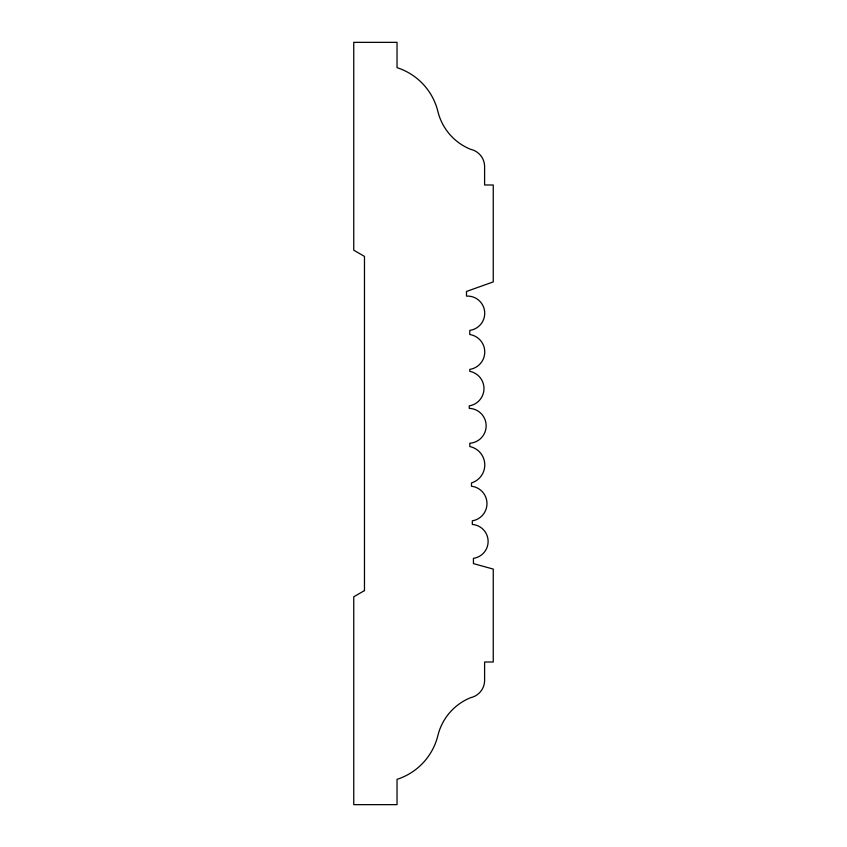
<?xml version="1.0" encoding="UTF-8"?>
<svg xmlns="http://www.w3.org/2000/svg" width="847" height="847" viewBox="0 0 847 847"><rect width="100%" height="100%" fill="white"/><g stroke="black" fill="none" stroke-linecap="round" stroke-linejoin="round"><path stroke-width="1.27" d="M364.475 590.603L353.75 596.796L353.75 804.65L397.031 804.65L397.031 779.335A61.376 61.376 0 0 0 438.047 734.878A54.886 54.886 0 0 1 470.636 697.674A17.776 17.776 0 0 0 484.6 681.136L484.6 662.015L493.25 662.015L493.25 569.089L473.431 563.604L473.431 558.342A17.056 17.056 0 0 0 472.319 524.441L472.319 520.841A17.469 17.469 0 0 0 471.483 486.242L471.483 482.917A18.782 18.782 0 0 0 469.81 446.56L469.81 443.235A17.459 17.459 0 0 0 486.157 425.533A17.459 17.459 0 0 0 469.259 408.36L469.259 405.872A17.543 17.543 0 0 0 469.778 371.335L469.778 369.398A17.639 17.639 0 0 0 469.778 334.523L469.778 330.372A17.226 17.226 0 0 0 484.653 311.654A17.226 17.226 0 0 0 466.496 296.101L466.496 291.442L493.25 281.892L493.25 184.985L484.6 184.985L484.6 165.864A17.776 17.776 0 0 0 470.636 149.326A54.886 54.886 0 0 1 438.047 112.122A61.376 61.376 0 0 0 397.031 67.665L397.031 42.35L353.75 42.35L353.75 250.204L364.475 256.397L364.475 590.603"/></g></svg>
